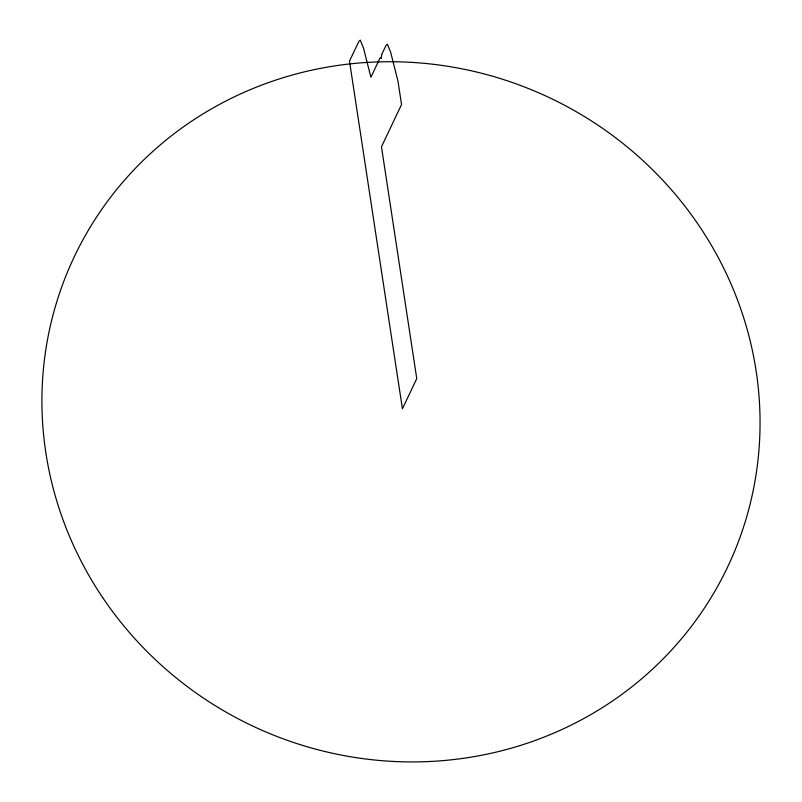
<?xml version="1.0" encoding="UTF-8"?>
<svg xmlns="http://www.w3.org/2000/svg" width="802" height="802" viewBox="0 0 802 802"><rect width="100%" height="100%" fill="white"/><g stroke="black" fill="none" stroke-linecap="round" stroke-linejoin="round"><path stroke-width="1.2" d="M381.642 54.616L381.281 58.456L380.208 57.634L370.885 77.263L363.567 48.27L360.248 40.1L358.885 41.383L349.492 61.102L402.424 408.809L416.759 378.604L381.471 146.806L401.541 104.531L398.013 81.343L390.694 52.361L387.376 44.18L386.013 45.463L381.642 54.616M102.646 597.53A361.632 347.446 25.4 0 0 723.183 576.006A361.632 347.446 25.4 0 0 377.12 61.944A361.632 347.446 25.4 0 0 102.646 597.53"/></g></svg>
